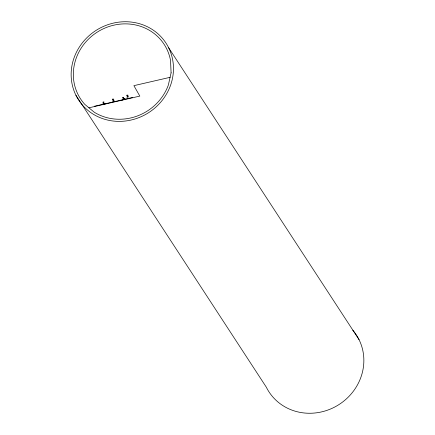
<?xml version="1.0" encoding="UTF-8"?>
<svg xmlns="http://www.w3.org/2000/svg" width="435" height="435" viewBox="0 0 435 435"><rect width="100%" height="100%" fill="white"/><g stroke="black" fill="none" stroke-linecap="round" stroke-linejoin="round"><path stroke-width="0.65" d="M102.524 104.552L103.051 103.905L103.677 103.764L103.764 104.226M122.159 100.028L123.312 99.24M103.563 103.748L102.725 104.34M170.09 77.321L133.893 85.657L139.82 96.102L88.936 107.815M104.057 103.1L104.927 103.97M124.562 99.446L123.687 98.576L124.296 99.506M104.509 103.573L106.053 103.737M125.003 99.593L124.769 98.908L124.144 99.049L124.231 99.512M124.916 99.131L125.688 99.218M94.471 106.238L132.724 97.435M104.596 104.03L105.221 103.889L105.134 103.427M168.677 47.812A52.135 48.812 -33.1 0 1 117.852 121.365A52.135 48.812 -33.1 0 1 80.388 45.496A52.135 48.812 -33.1 0 1 168.677 47.812L359.065 339.691M75.935 95.308L266.323 387.188A52.135 48.812 -33.1 0 0 339.599 404.164A52.135 48.812 -33.1 0 0 352.769 330.165M124.769 98.908L124.856 99.365M124.47 99.332L123.496 99.158L123.257 97.859L123.692 97.647L123.312 97.32L122.447 97.728L122.958 97.929L123.197 99.229L122.36 99.816M123.953 98.517L124.16 99.648M122.686 99.387L122.773 99.849M104.84 103.851L103.862 103.677L103.622 102.377L104.025 101.975L103.084 101.98L102.85 102.448L103.323 102.448L103.693 104.362M103.051 103.905L103.138 104.367M171.096 72.835L168.334 85.135A49.905 46.724 -33.1 0 1 94.221 112.208L84.792 104.367A49.905 46.724 -33.1 0 1 101.6 29.629A49.905 46.724 -33.1 0 1 170.536 60.454L171.096 72.835M112.785 99.088L112.562 99.61L112.882 99.615L113.084 100.708L112.692 101.181L114.204 100.838L113.676 100.567L113.731 99.109L112.785 99.088M127.004 95.151L126.781 95.667L127.102 95.678L127.297 96.766L126.911 97.244L128.423 96.896L127.895 96.63L127.95 95.167L127.004 95.151"/></g></svg>
